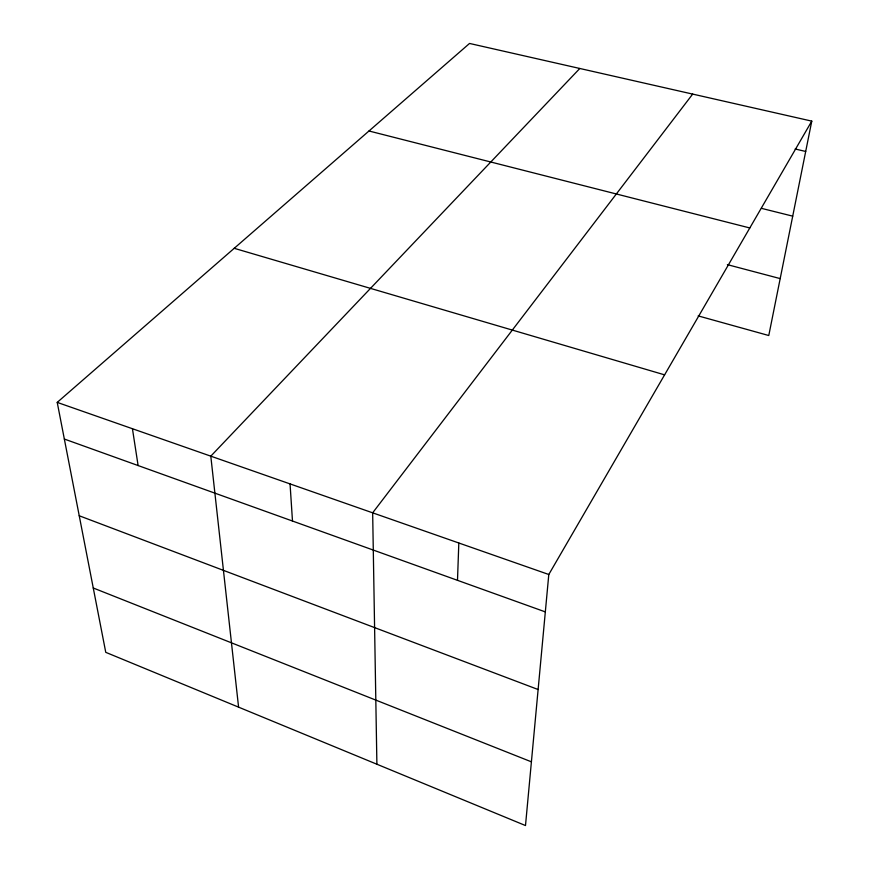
<?xml version="1.0" encoding="UTF-8"?>
<svg xmlns="http://www.w3.org/2000/svg" width="869" height="869" viewBox="0 0 869 869"><rect width="100%" height="100%" fill="white"/><g stroke="black" fill="none" stroke-linecap="round" stroke-linejoin="round"><path stroke-width="1.3" d="M457.496 580.329L458.821 542.995M811.776 121.128L548.795 574.496L525.495 825.55L105.757 652.337L57.224 402.39L469.542 43.45L811.776 121.128L768.772 335.521L698.176 315.892M692.68 94.091L372.66 512.819L376.896 764.231M579.808 68.477L210.798 456.16L238.584 707.149M795.135 148.99L805.693 151.456M761.44 208.343L792.724 216.153M368.988 130.991L749.806 227.96M727.386 264.643L780.188 278.601M234.217 248.306L664.6 374.854M57.224 402.39L548.795 574.496M64.339 439.041L545.33 611.895M79.231 515.762L538.128 689.53M93.265 587.998L531.415 761.831M132.436 428.721L138.106 465.545M290.05 483.903L292.484 521.031"/></g></svg>
